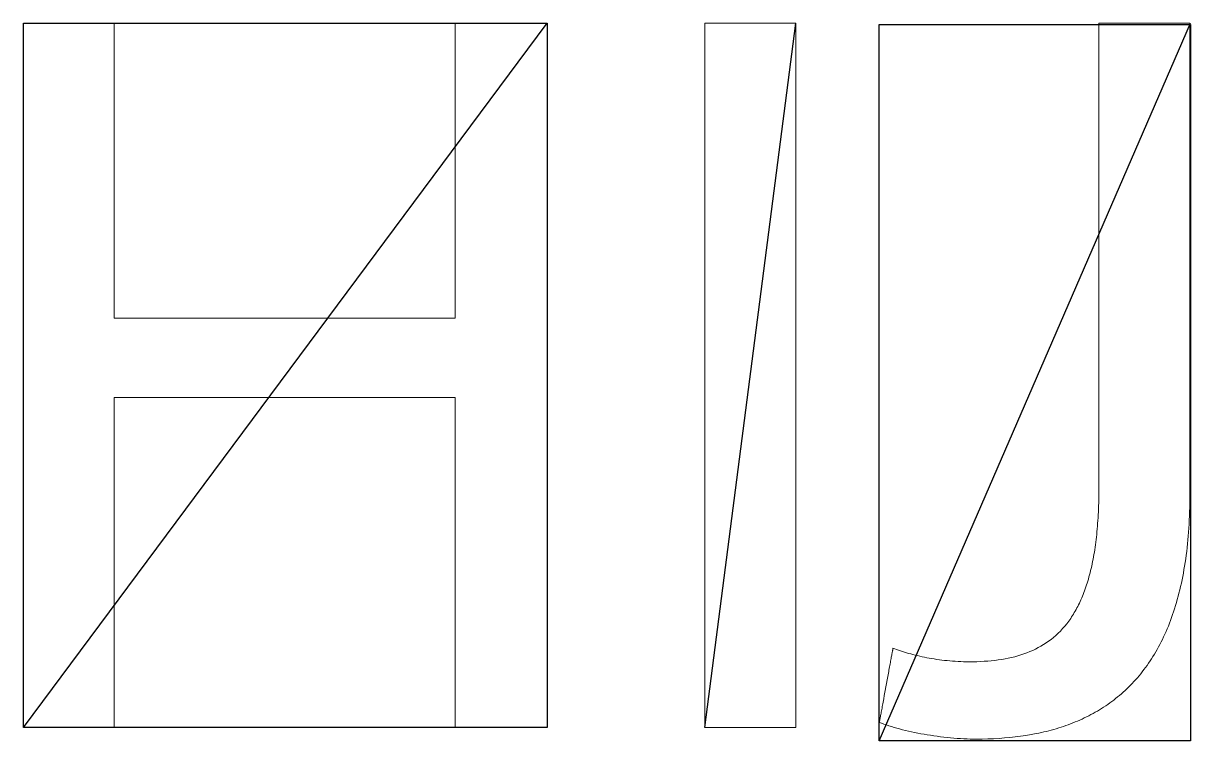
# Model space of a CAD drawing. Header units: millimetres. Extents: x 0 to 125, y 0 to 142.
# Drawn here: x 28.89 to 47.11, y 90.72 to 101.93 of the extents above; entities that cross this region are included whole.
import ezdxf

# ---------------------------------------------------------------- set-up
doc = ezdxf.new("R2010")
doc.units = ezdxf.units.MM
doc.header["$MEASUREMENT"] = 0
doc.layers.add('Layer 1', color=7, linetype='Continuous')

msp = doc.modelspace()

# ---------------------------------------------------------------- linework, layer by layer
for p, q in [((28.888, 90.928), (37.064, 101.929)), ((39.528, 90.928), (40.947, 101.929)), ((42.248, 90.724), (47.112, 101.929))]:
    msp.add_line(p, q)
for points in [[(28.888, 101.929), (37.064, 101.929), (37.064, 90.928), (28.888, 90.928)], [(42.248, 101.91), (47.108, 101.91), (47.108, 90.724), (42.248, 90.724)]]:
    msp.add_lwpolyline(points, close=True)
at = {"layer": 'Layer 1', "lineweight": 0}
for points in [[(30.308, 101.929), (30.308, 97.326), (35.628, 97.326), (35.628, 101.929), (37.064, 101.929), (37.064, 90.928), (35.628, 90.928), (35.628, 96.086), (30.308, 96.086), (30.308, 90.928), (28.888, 90.928), (28.888, 101.929), (30.308, 101.929)], [(40.947, 101.929), (40.947, 90.928), (39.528, 90.928), (39.528, 101.929), (40.947, 101.929)]]:
    msp.add_lwpolyline(points, dxfattribs=at)
msp.add_lwpolyline([(45.68, 101.929), (45.68, 101.929), (45.681, 101.929), (45.682, 101.929), (45.684, 101.929), (45.686, 101.929), (45.689, 101.929), (45.692, 101.929), (45.696, 101.929), (45.705, 101.929), (45.715, 101.929), (45.727, 101.929), (45.741, 101.929), (45.756, 101.929), (45.773, 101.929), (45.791, 101.929), (45.811, 101.929), (45.832, 101.929), (45.854, 101.929), (45.877, 101.929), (45.902, 101.929), (45.927, 101.929), (45.954, 101.929), (45.981, 101.929), (46.009, 101.929), (46.038, 101.929), (46.068, 101.929), (46.098, 101.929), (46.129, 101.929), (46.193, 101.929), (46.258, 101.929), (46.324, 101.929), (46.39, 101.929), (46.456, 101.929), (46.522, 101.929), (46.587, 101.929), (46.651, 101.929), (46.682, 101.929), (46.712, 101.929), (46.742, 101.929), (46.771, 101.929), (46.799, 101.929), (46.826, 101.929), (46.853, 101.929), (46.878, 101.929), (46.903, 101.929), (46.926, 101.929), (46.948, 101.929), (46.969, 101.929), (46.989, 101.929), (47.007, 101.929), (47.024, 101.929), (47.039, 101.929), (47.053, 101.929), (47.065, 101.929), (47.075, 101.929), (47.084, 101.929), (47.088, 101.929), (47.091, 101.929), (47.094, 101.929), (47.096, 101.929), (47.098, 101.929), (47.099, 101.929), (47.1, 101.929), (47.1, 101.929), (47.1, 101.928), (47.1, 101.927), (47.1, 101.925), (47.1, 101.923), (47.1, 101.92), (47.1, 101.917), (47.1, 101.912), (47.1, 101.907), (47.1, 101.902), (47.1, 101.896), (47.1, 101.889), (47.1, 101.882), (47.1, 101.873), (47.1, 101.865), (47.1, 101.856), (47.1, 101.846), (47.1, 101.835), (47.1, 101.824), (47.1, 101.813), (47.1, 101.801), (47.1, 101.788), (47.1, 101.775), (47.1, 101.761), (47.1, 101.747), (47.1, 101.732), (47.1, 101.716), (47.1, 101.7), (47.1, 101.684), (47.1, 101.667), (47.1, 101.649), (47.1, 101.631), (47.1, 101.612), (47.1, 101.593), (47.1, 101.573), (47.1, 101.553), (47.1, 101.533), (47.1, 101.512), (47.1, 101.49), (47.1, 101.468), (47.1, 101.446), (47.1, 101.399), (47.1, 101.351), (47.1, 101.301), (47.1, 101.249), (47.1, 101.196), (47.1, 101.141), (47.1, 101.084), (47.1, 101.026), (47.1, 100.966), (47.1, 100.905), (47.1, 100.842), (47.1, 100.778), (47.1, 100.713), (47.1, 100.646), (47.1, 100.578), (47.1, 100.509), (47.1, 100.439), (47.1, 100.368), (47.1, 100.295), (47.1, 100.221), (47.1, 100.147), (47.1, 100.071), (47.1, 99.995), (47.1, 99.917), (47.1, 99.839), (47.1, 99.76), (47.1, 99.68), (47.1, 99.6), (47.1, 99.518), (47.1, 99.437), (47.1, 99.354), (47.1, 99.271), (47.1, 99.188), (47.1, 99.104), (47.1, 98.935), (47.1, 98.764), (47.1, 98.593), (47.1, 98.248), (47.1, 97.904), (47.1, 97.732), (47.1, 97.562), (47.1, 97.393), (47.1, 97.309), (47.1, 97.225), (47.1, 97.142), (47.1, 97.06), (47.1, 96.978), (47.1, 96.897), (47.1, 96.816), (47.1, 96.737), (47.1, 96.658), (47.1, 96.579), (47.1, 96.502), (47.1, 96.425), (47.1, 96.35), (47.1, 96.275), (47.1, 96.202), (47.1, 96.129), (47.1, 96.058), (47.1, 95.987), (47.1, 95.918), (47.1, 95.85), (47.1, 95.783), (47.1, 95.718), (47.1, 95.654), (47.1, 95.591), (47.1, 95.53), (47.1, 95.471), (47.1, 95.412), (47.1, 95.356), (47.1, 95.301), (47.1, 95.247), (47.1, 95.196), (47.1, 95.146), (47.1, 95.097), (47.1, 95.051), (47.1, 95.028), (47.1, 95.006), (47.1, 94.985), (47.1, 94.964), (47.1, 94.943), (47.1, 94.923), (47.1, 94.903), (47.1, 94.884), (47.1, 94.866), (47.1, 94.848), (47.1, 94.83), (47.1, 94.813), (47.1, 94.796), (47.1, 94.78), (47.1, 94.765), (47.1, 94.75), (47.1, 94.736), (47.1, 94.722), (47.1, 94.708), (47.1, 94.696), (47.1, 94.684), (47.1, 94.672), (47.1, 94.661), (47.1, 94.651), (47.1, 94.641), (47.1, 94.632), (47.1, 94.623), (47.1, 94.615), (47.1, 94.608), (47.1, 94.601), (47.1, 94.595), (47.1, 94.589), (47.1, 94.584), (47.1, 94.58), (47.1, 94.576), (47.1, 94.573), (47.1, 94.571), (47.1, 94.569), (47.1, 94.568), (47.1, 94.568), (47.1, 94.5), (47.099, 94.433), (47.098, 94.366), (47.096, 94.3), (47.093, 94.235), (47.091, 94.17), (47.087, 94.107), (47.083, 94.044), (47.079, 93.981), (47.074, 93.92), (47.069, 93.859), (47.063, 93.799), (47.057, 93.739), (47.05, 93.681), (47.042, 93.623), (47.035, 93.565), (47.026, 93.508), (47.017, 93.452), (47.008, 93.397), (46.999, 93.343), (46.988, 93.289), (46.978, 93.235), (46.967, 93.183), (46.955, 93.131), (46.943, 93.079), (46.93, 93.029), (46.917, 92.979), (46.904, 92.93), (46.89, 92.881), (46.876, 92.833), (46.861, 92.786), (46.846, 92.739), (46.83, 92.693), (46.814, 92.647), (46.798, 92.602), (46.781, 92.558), (46.764, 92.515), (46.746, 92.472), (46.728, 92.429), (46.709, 92.388), (46.69, 92.347), (46.671, 92.306), (46.651, 92.266), (46.631, 92.227), (46.61, 92.188), (46.589, 92.15), (46.568, 92.113), (46.546, 92.076), (46.523, 92.04), (46.501, 92.004), (46.478, 91.969), (46.455, 91.934), (46.431, 91.9), (46.407, 91.867), (46.382, 91.834), (46.357, 91.801), (46.332, 91.77), (46.306, 91.739), (46.28, 91.708), (46.254, 91.678), (46.227, 91.648), (46.2, 91.619), (46.173, 91.591), (46.145, 91.563), (46.117, 91.536), (46.089, 91.509), (46.06, 91.482), (46.031, 91.457), (46.001, 91.431), (45.972, 91.407), (45.941, 91.382), (45.911, 91.359), (45.88, 91.336), (45.849, 91.313), (45.818, 91.291), (45.786, 91.269), (45.754, 91.248), (45.722, 91.227), (45.689, 91.207), (45.656, 91.187), (45.623, 91.168), (45.589, 91.149), (45.555, 91.131), (45.521, 91.113), (45.487, 91.096), (45.452, 91.079), (45.417, 91.062), (45.382, 91.046), (45.346, 91.031), (45.31, 91.016), (45.274, 91.001), (45.238, 90.987), (45.201, 90.973), (45.164, 90.96), (45.127, 90.947), (45.089, 90.935), (45.052, 90.923), (45.014, 90.911), (44.976, 90.9), (44.937, 90.89), (44.898, 90.879), (44.859, 90.87), (44.82, 90.86), (44.781, 90.851), (44.741, 90.842), (44.701, 90.834), (44.621, 90.819), (44.539, 90.805), (44.457, 90.793), (44.374, 90.783), (44.29, 90.774), (44.205, 90.766), (44.12, 90.76), (44.034, 90.755), (43.947, 90.752), (43.859, 90.75), (43.771, 90.749), (43.721, 90.749), (43.671, 90.75), (43.621, 90.752), (43.57, 90.754), (43.519, 90.757), (43.467, 90.76), (43.416, 90.765), (43.364, 90.769), (43.311, 90.774), (43.259, 90.78), (43.207, 90.786), (43.155, 90.793), (43.104, 90.8), (43.052, 90.808), (43.001, 90.816), (42.95, 90.824), (42.9, 90.833), (42.851, 90.843), (42.801, 90.853), (42.753, 90.863), (42.705, 90.874), (42.659, 90.884), (42.613, 90.896), (42.568, 90.907), (42.524, 90.919), (42.481, 90.931), (42.44, 90.944), (42.4, 90.957), (42.361, 90.97), (42.323, 90.983), (42.287, 90.996), (42.253, 91.01), (42.253, 91.011), (42.253, 91.013), (42.254, 91.017), (42.255, 91.023), (42.256, 91.03), (42.258, 91.039), (42.26, 91.049), (42.262, 91.06), (42.264, 91.072), (42.267, 91.086), (42.269, 91.101), (42.272, 91.117), (42.276, 91.134), (42.279, 91.152), (42.282, 91.171), (42.286, 91.191), (42.29, 91.212), (42.294, 91.233), (42.298, 91.256), (42.302, 91.279), (42.306, 91.302), (42.311, 91.327), (42.315, 91.351), (42.32, 91.377), (42.329, 91.428), (42.339, 91.481), (42.359, 91.589), (42.379, 91.698), (42.388, 91.751), (42.398, 91.802), (42.402, 91.827), (42.407, 91.852), (42.411, 91.876), (42.416, 91.9), (42.42, 91.923), (42.424, 91.945), (42.428, 91.967), (42.432, 91.988), (42.435, 92.008), (42.439, 92.027), (42.442, 92.045), (42.445, 92.062), (42.448, 92.078), (42.451, 92.093), (42.454, 92.107), (42.456, 92.119), (42.458, 92.13), (42.46, 92.14), (42.461, 92.149), (42.463, 92.156), (42.464, 92.161), (42.464, 92.166), (42.465, 92.168), (42.465, 92.169), (42.493, 92.158), (42.522, 92.148), (42.551, 92.137), (42.581, 92.127), (42.612, 92.117), (42.643, 92.107), (42.676, 92.097), (42.708, 92.088), (42.742, 92.078), (42.776, 92.069), (42.811, 92.06), (42.846, 92.052), (42.882, 92.043), (42.919, 92.035), (42.956, 92.027), (42.993, 92.02), (43.031, 92.013), (43.07, 92.006), (43.109, 92), (43.149, 91.994), (43.189, 91.988), (43.229, 91.983), (43.27, 91.978), (43.312, 91.974), (43.354, 91.97), (43.396, 91.967), (43.438, 91.964), (43.481, 91.961), (43.525, 91.959), (43.568, 91.958), (43.612, 91.957), (43.656, 91.957), (43.716, 91.957), (43.774, 91.958), (43.832, 91.961), (43.889, 91.964), (43.945, 91.968), (44, 91.973), (44.055, 91.979), (44.109, 91.985), (44.162, 91.993), (44.214, 92.002), (44.265, 92.012), (44.316, 92.024), (44.366, 92.036), (44.414, 92.049), (44.462, 92.064), (44.51, 92.08), (44.556, 92.097), (44.601, 92.115), (44.646, 92.134), (44.69, 92.155), (44.733, 92.177), (44.775, 92.2), (44.816, 92.225), (44.856, 92.251), (44.895, 92.279), (44.934, 92.307), (44.971, 92.338), (45.008, 92.369), (45.044, 92.403), (45.079, 92.437), (45.113, 92.474), (45.146, 92.512), (45.178, 92.551), (45.193, 92.571), (45.209, 92.592), (45.224, 92.613), (45.239, 92.635), (45.254, 92.657), (45.268, 92.679), (45.282, 92.702), (45.296, 92.725), (45.31, 92.749), (45.324, 92.773), (45.337, 92.797), (45.35, 92.822), (45.363, 92.847), (45.375, 92.873), (45.388, 92.899), (45.4, 92.926), (45.412, 92.953), (45.423, 92.981), (45.435, 93.009), (45.446, 93.037), (45.456, 93.066), (45.467, 93.095), (45.477, 93.125), (45.488, 93.156), (45.497, 93.186), (45.507, 93.218), (45.516, 93.249), (45.525, 93.282), (45.534, 93.314), (45.543, 93.348), (45.551, 93.381), (45.559, 93.415), (45.567, 93.45), (45.575, 93.485), (45.582, 93.521), (45.589, 93.557), (45.596, 93.594), (45.602, 93.631), (45.609, 93.668), (45.615, 93.707), (45.62, 93.745), (45.626, 93.784), (45.631, 93.824), (45.636, 93.864), (45.641, 93.905), (45.645, 93.947), (45.649, 93.988), (45.653, 94.031), (45.657, 94.074), (45.66, 94.117), (45.664, 94.161), (45.666, 94.206), (45.669, 94.251), (45.671, 94.297), (45.673, 94.343), (45.675, 94.39), (45.677, 94.437), (45.678, 94.485), (45.679, 94.533), (45.68, 94.582), (45.68, 94.632), (45.68, 94.682), (45.68, 94.683), (45.68, 94.684), (45.68, 94.685), (45.68, 94.687), (45.68, 94.69), (45.68, 94.694), (45.68, 94.698), (45.68, 94.703), (45.68, 94.708), (45.68, 94.715), (45.68, 94.721), (45.68, 94.729), (45.68, 94.736), (45.68, 94.745), (45.68, 94.754), (45.68, 94.764), (45.68, 94.774), (45.68, 94.785), (45.68, 94.796), (45.68, 94.808), (45.68, 94.821), (45.68, 94.834), (45.68, 94.847), (45.68, 94.861), (45.68, 94.876), (45.68, 94.891), (45.68, 94.907), (45.68, 94.923), (45.68, 94.94), (45.68, 94.957), (45.68, 94.975), (45.68, 94.994), (45.68, 95.012), (45.68, 95.032), (45.68, 95.052), (45.68, 95.072), (45.68, 95.093), (45.68, 95.114), (45.68, 95.158), (45.68, 95.203), (45.68, 95.251), (45.68, 95.3), (45.68, 95.351), (45.68, 95.404), (45.68, 95.458), (45.68, 95.513), (45.68, 95.571), (45.68, 95.63), (45.68, 95.69), (45.68, 95.751), (45.68, 95.814), (45.68, 95.879), (45.68, 95.944), (45.68, 96.011), (45.68, 96.079), (45.68, 96.149), (45.68, 96.219), (45.68, 96.29), (45.68, 96.363), (45.68, 96.436), (45.68, 96.511), (45.68, 96.586), (45.68, 96.662), (45.68, 96.739), (45.68, 96.817), (45.68, 96.896), (45.68, 96.975), (45.68, 97.055), (45.68, 97.135), (45.68, 97.217), (45.68, 97.298), (45.68, 97.463), (45.68, 97.63), (45.68, 97.797), (45.68, 97.966), (45.68, 98.305), (45.68, 98.645), (45.68, 98.813), (45.68, 98.981), (45.68, 99.148), (45.68, 99.312), (45.68, 99.394), (45.68, 99.475), (45.68, 99.556), (45.68, 99.636), (45.68, 99.715), (45.68, 99.794), (45.68, 99.871), (45.68, 99.948), (45.68, 100.025), (45.68, 100.1), (45.68, 100.174), (45.68, 100.248), (45.68, 100.32), (45.68, 100.392), (45.68, 100.462), (45.68, 100.531), (45.68, 100.599), (45.68, 100.666), (45.68, 100.732), (45.68, 100.796), (45.68, 100.859), (45.68, 100.921), (45.68, 100.981), (45.68, 101.04), (45.68, 101.097), (45.68, 101.153), (45.68, 101.207), (45.68, 101.26), (45.68, 101.311), (45.68, 101.36), (45.68, 101.407), (45.68, 101.453), (45.68, 101.497), (45.68, 101.518), (45.68, 101.539), (45.68, 101.559), (45.68, 101.579), (45.68, 101.598), (45.68, 101.617), (45.68, 101.635), (45.68, 101.653), (45.68, 101.671), (45.68, 101.687), (45.68, 101.704), (45.68, 101.719), (45.68, 101.735), (45.68, 101.749), (45.68, 101.764), (45.68, 101.777), (45.68, 101.79), (45.68, 101.803), (45.68, 101.815), (45.68, 101.826), (45.68, 101.837), (45.68, 101.847), (45.68, 101.857), (45.68, 101.866), (45.68, 101.874), (45.68, 101.882), (45.68, 101.89), (45.68, 101.896), (45.68, 101.902), (45.68, 101.908), (45.68, 101.913), (45.68, 101.917), (45.68, 101.92), (45.68, 101.923), (45.68, 101.926), (45.68, 101.927), (45.68, 101.928), (45.68, 101.929)], close=True, dxfattribs=at)

doc.saveas('drawing.dxf')
